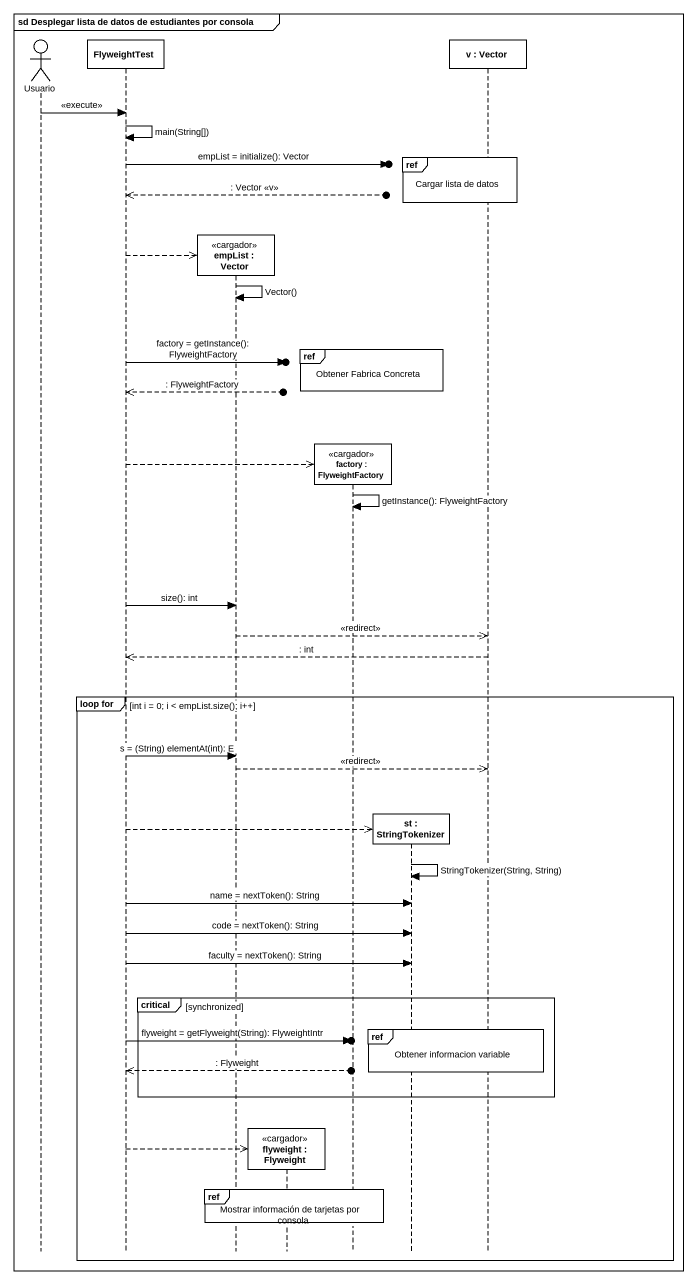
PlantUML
@startuml
mainframe sd Desplegar lista de datos de estudiantes por consola
hide footbox
actor Usuario
participant FlyweightTest
participant "empList : Vector" as empList <<cargador>>
participant "flyweight : Flyweight" as flyweight <<cargador>>
participant "factory : FlyweightFactory" as factory <<cargador>>
participant "st : StringTokenizer" as st
participant "v : Vector" as v

Usuario -> FlyweightTest : <<execute>>
FlyweightTest -> FlyweightTest : main(String[])
ref over st, v : Cargar lista de datos
FlyweightTest ->o] : empList = initialize(): Vector
FlyweightTest <<--o] : : Vector <<v>>
FlyweightTest -->> empList **
empList -> empList : Vector()
ref over factory, st : Obtener Fabrica Concreta
FlyweightTest ->o] : factory = getInstance(): FlyweightFactory
FlyweightTest <<--o] : : FlyweightFactory
FlyweightTest -->> factory **
factory -> factory : getInstance(): FlyweightFactory
FlyweightTest -> empList : size(): int
empList -->> v : <<redirect>>
v -->> FlyweightTest : : int
group loop for [int i = 0; i < empList.size(); i++]
  FlyweightTest -> empList : s = (String) elementAt(int): E
  empList -->> v : <<redirect>>
  FlyweightTest -->> st **
  st -> st : StringTokenizer(String, String)
  FlyweightTest -> st : name = nextToken(): String
  FlyweightTest -> st : code = nextToken(): String
  FlyweightTest -> st : faculty = nextToken(): String
  critical synchronized
    ref over st, v : Obtener informacion variable
    FlyweightTest ->o] : flyweight = getFlyweight(String): FlyweightIntr
    FlyweightTest <<--o] : : Flyweight
  end
  FlyweightTest -->> flyweight **
  ref over empList, flyweight, factory : Mostrar información de tarjetas por consola
end
@enduml
